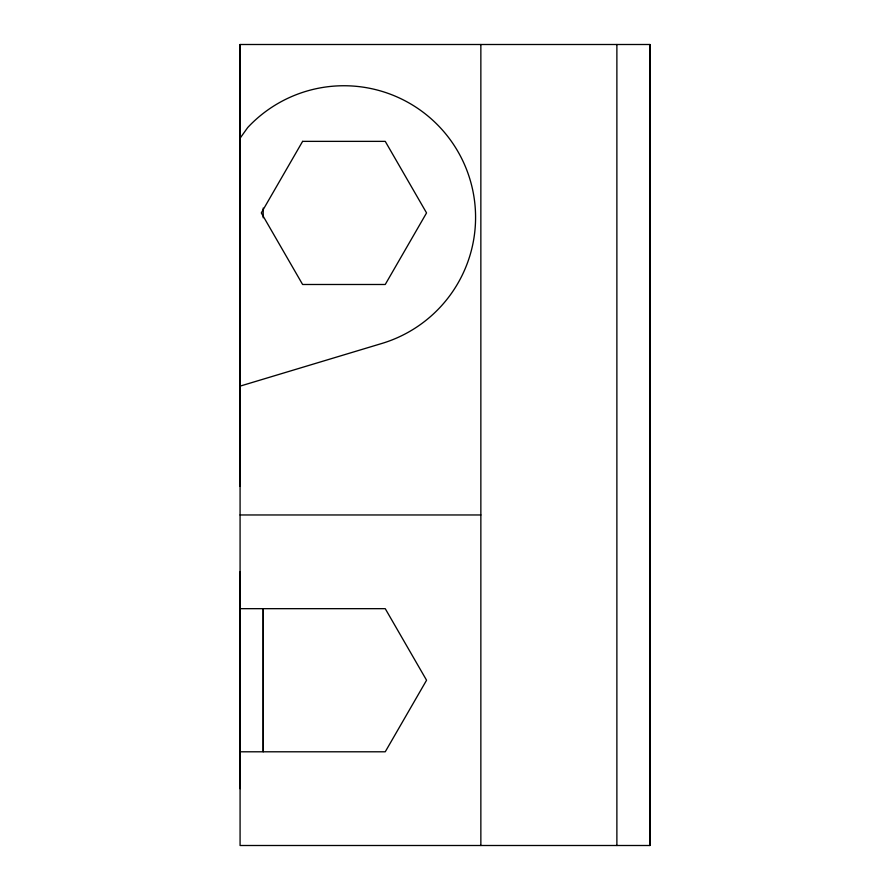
<?xml version="1.0" encoding="UTF-8"?>
<svg xmlns="http://www.w3.org/2000/svg" width="890" height="890" viewBox="0 0 890 890"><rect width="100%" height="100%" fill="white"/><g stroke="black" fill="none" stroke-linecap="round" stroke-linejoin="round"><path stroke-width="1.33" d="M240.078 788.685L240.078 571.781M240.078 486.318L240.078 44.5L649.923 44.5L649.923 845.5L240.078 845.5L240.078 44.5M480.856 845.5L480.856 44.5M616.881 845.5L616.881 44.5M240.078 138.228L247.732 127.515A131.653 131.653 0 0 1 455.636 147.729A131.653 131.653 0 0 1 382.3 343.329L240.078 386.127M240.078 514.965L480.856 514.965M240.078 608.671L385.248 608.671L426.566 680.238L385.248 751.794L240.078 751.794M649.878 44.5L649.878 845.5M263.206 208.06L263.206 217.783M263.218 608.671L263.218 751.794L263.206 608.671M302.611 141.365L261.293 212.921L302.611 284.488L385.248 284.488L426.555 212.921L385.248 141.365L302.611 141.365"/></g></svg>
